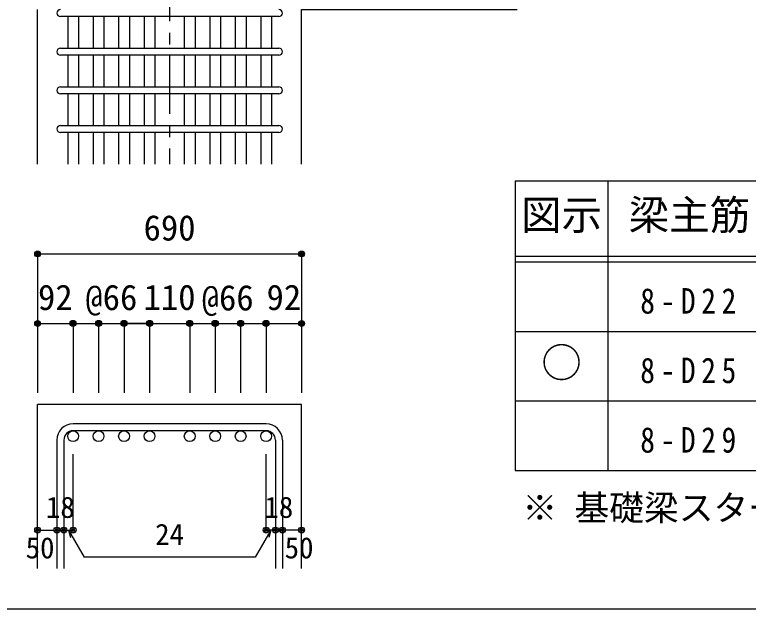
# Model space of a CAD drawing. Units: millimetres at full size, sheet at 1:30; some dimension numbers follow another scale. Extents: x -5973 to 5954, y -4195 to 4201.
# Drawn here: x 151 to 2051, y -4195 to -2655 of the extents above; entities that cross this region are included whole.
import ezdxf
from ezdxf.enums import TextEntityAlignment as Align

# ---------------------------------------------------------------- set-up
doc = ezdxf.new("R2010")
doc.units = ezdxf.units.MM
doc.header["$LTSCALE"] = 30
doc.header["$PDMODE"] = 32
doc.header["$PDSIZE"] = 15
doc.linetypes.add('CHAIN1', pattern=[8, 5, -1, 1, -1])
for name, color, linetype in [('0-1_躯体線', 2, 'Continuous'), ('0-5_基礎梁筋', 7, 'Continuous'), ('0-6_スタラップ筋', 7, 'Continuous'), ('0-D_寸法', 4, 'Continuous'), ('6-7_文字', 7, 'Continuous'), ('6-E_枠', 7, 'Continuous'), ('F-0_枠', 6, 'Continuous')]:
    doc.layers.add(name, color=color, linetype=linetype)
doc.styles.add('ＭＳ ゴシック', font='')
doc.styles.get('ＭＳ ゴシック').set_extended_font_data('MS Gothic')

msp = doc.modelspace()

# ---------------------------------------------------------------- linework, layer by layer
at = {"layer": '0-1_躯体線'}
for p, q in [((210.44, -3042.16), (210.44, -2642.16)), ((210.44, -4089.89), (210.44, -3664.89)), ((894.44, -3664.89), (210.44, -3664.89)), ((894.44, -4089.89), (894.44, -3664.89))]:
    msp.add_line(p, q, dxfattribs=at)
msp.add_lwpolyline([(894.44, -3042.16), (894.44, -2642.16), (1452.44, -2642.16)], dxfattribs=at)
at = {"layer": '0-5_基礎梁筋'}
for p, q in [((288.44, -2660.16), (288.44, -2742.16)), ((316.44, -2660.16), (316.44, -2742.16)), ((354.44, -2660.16), (354.44, -2742.16)), ((382.44, -2660.16), (382.44, -2742.16)), ((420.44, -2660.16), (420.44, -2742.16)), ((448.44, -2660.16), (448.44, -2742.16)), ((486.44, -2660.16), (486.44, -2742.16)), ((514.44, -2660.16), (514.44, -2742.16)), ((590.44, -2660.16), (590.44, -2742.16)), ((618.44, -2660.16), (618.44, -2742.16)), ((656.44, -2660.16), (656.44, -2742.16)), ((684.44, -2660.16), (684.44, -2742.16)), ((722.44, -2660.16), (722.44, -2742.16)), ((750.44, -2660.16), (750.44, -2742.16)), ((788.44, -2660.16), (788.44, -2742.16)), ((816.44, -2660.16), (816.44, -2742.16)), ((288.44, -2760.16), (288.44, -2842.16)), ((316.44, -2760.16), (316.44, -2842.16)), ((354.44, -2760.16), (354.44, -2842.16)), ((382.44, -2760.16), (382.44, -2842.16)), ((420.44, -2760.16), (420.44, -2842.16)), ((448.44, -2760.16), (448.44, -2842.16)), ((486.44, -2760.16), (486.44, -2842.16)), ((514.44, -2760.16), (514.44, -2842.16)), ((590.44, -2760.16), (590.44, -2842.16)), ((618.44, -2760.16), (618.44, -2842.16)), ((656.44, -2760.16), (656.44, -2842.16)), ((684.44, -2760.16), (684.44, -2842.16)), ((722.44, -2760.16), (722.44, -2842.16)), ((750.44, -2760.16), (750.44, -2842.16)), ((788.44, -2760.16), (788.44, -2842.16)), ((816.44, -2760.16), (816.44, -2842.16)), ((288.44, -2860.16), (288.44, -2942.16)), ((316.44, -2860.16), (316.44, -2942.16)), ((354.44, -2860.16), (354.44, -2942.16)), ((382.44, -2860.16), (382.44, -2942.16)), ((420.44, -2860.16), (420.44, -2942.16)), ((448.44, -2860.16), (448.44, -2942.16)), ((486.44, -2860.16), (486.44, -2942.16)), ((514.44, -2860.16), (514.44, -2942.16)), ((590.44, -2860.16), (590.44, -2942.16)), ((618.44, -2860.16), (618.44, -2942.16)), ((656.44, -2860.16), (656.44, -2942.16)), ((684.44, -2860.16), (684.44, -2942.16)), ((722.44, -2860.16), (722.44, -2942.16)), ((750.44, -2860.16), (750.44, -2942.16)), ((788.44, -2860.16), (788.44, -2942.16)), ((816.44, -2860.16), (816.44, -2942.16)), ((288.44, -2960.16), (288.44, -3042.16)), ((316.44, -2960.16), (316.44, -3042.16)), ((354.44, -2960.16), (354.44, -3042.16)), ((382.44, -2960.16), (382.44, -3042.16)), ((420.44, -2960.16), (420.44, -3042.16)), ((448.44, -2960.16), (448.44, -3042.16)), ((486.44, -2960.16), (486.44, -3042.16)), ((514.44, -2960.16), (514.44, -3042.16)), ((590.44, -2960.16), (590.44, -3042.16)), ((618.44, -2960.16), (618.44, -3042.16)), ((656.44, -2960.16), (656.44, -3042.16)), ((684.44, -2960.16), (684.44, -3042.16)), ((722.44, -2960.16), (722.44, -3042.16)), ((750.44, -2960.16), (750.44, -3042.16)), ((788.44, -2960.16), (788.44, -3042.16)), ((816.44, -2960.16), (816.44, -3042.16))]:
    msp.add_line(p, q, dxfattribs=at)
at = {"layer": '0-5_基礎梁筋', "color": 3}
for centre in [(302.44, -3746.89), (368.44, -3746.89), (434.44, -3746.89), (500.44, -3746.89), (604.44, -3746.89), (670.44, -3746.89), (736.44, -3746.89), (802.44, -3746.89)]:
    msp.add_circle(centre, 14, dxfattribs=at)
at = {"layer": '0-6_スタラップ筋'}
for p, q in [((835.44, -2660.16), (269.44, -2660.16)), ((269.44, -2742.16), (835.44, -2742.16)), ((835.44, -2760.16), (269.44, -2760.16)), ((269.44, -2842.16), (835.44, -2842.16)), ((835.44, -2860.16), (269.44, -2860.16)), ((269.44, -2942.16), (835.44, -2942.16)), ((835.44, -2960.16), (269.44, -2960.16)), ((802.44, -3714.89), (302.44, -3714.89)), ((802.44, -3732.89), (302.44, -3732.89)), ((260.44, -3756.89), (260.44, -4089.89)), ((278.44, -3756.89), (278.44, -4089.89)), ((826.44, -3756.89), (826.44, -4089.89)), ((844.44, -3756.89), (844.44, -4089.89))]:
    msp.add_line(p, q, dxfattribs=at)
for centre, radius, start, end in [((269.44, -2651.16), 9, 90, 270), ((835.44, -2651.16), 9, 270, 90), ((269.44, -2751.16), 9, 90, 270), ((835.44, -2751.16), 9, 270, 90), ((269.44, -2851.16), 9, 90, 270), ((835.44, -2851.16), 9, 270, 90), ((269.44, -2951.16), 9, 90, 270), ((835.44, -2951.16), 9, 270, 90), ((302.44, -3756.89), 42, 90, 180), ((802.44, -3756.89), 42, 0, 90), ((302.44, -3756.89), 24, 90, 180), ((802.44, -3756.89), 24, 0, 90)]:
    msp.add_arc(centre, radius, start, end, dxfattribs=at)
at = {"layer": '0-D_寸法', "linetype": 'CHAIN1'}
msp.add_line((552.44, -842.16), (552.44, -3042.16), dxfattribs=at)
at = {"layer": '0-D_寸法'}
for p, q in [((210.44, -3274.89), (210.44, -3454.89)), ((210.44, -3274.89), (894.44, -3274.89)), ((894.44, -3274.89), (894.44, -3454.89)), ((210.44, -3454.89), (210.44, -3634.89)), ((210.44, -3454.89), (302.44, -3454.89)), ((302.44, -3454.89), (302.44, -3634.89)), ((302.44, -3454.89), (486.44, -3454.89)), ((368.44, -3454.89), (368.44, -3634.89)), ((368.44, -3454.89), (368.44, -3634.89)), ((434.44, -3454.89), (434.44, -3634.89)), ((434.44, -3454.89), (434.44, -3634.89)), ((500.44, -3454.89), (434.44, -3454.89)), ((500.44, -3454.89), (500.44, -3634.89)), ((500.44, -3454.89), (500.44, -3634.89)), ((604.44, -3454.89), (604.44, -3634.89)), ((604.44, -3454.89), (604.44, -3634.89)), ((670.44, -3454.89), (670.44, -3634.89)), ((670.44, -3454.89), (670.44, -3634.89)), ((736.44, -3454.89), (736.44, -3634.89)), ((736.44, -3454.89), (736.44, -3634.89)), ((802.44, -3454.89), (802.44, -3634.89)), ((894.44, -3454.89), (894.44, -3634.89)), ((302.44, -3989.89), (302.44, -3793.81)), ((802.44, -3989.89), (802.44, -3793.81)), ((210.44, -3989.89), (260.44, -3989.89)), ((260.44, -3989.89), (278.44, -3989.89)), ((278.44, -3989.89), (302.44, -3989.89)), ((290.44, -3989.89), (330.89, -4059.96)), ((290.44, -3989.89), (295.61, -4009.21)), ((814.44, -3989.89), (773.99, -4059.96)), ((826.44, -3989.89), (802.44, -3989.89)), ((814.44, -3989.89), (809.26, -4009.21)), ((844.44, -3989.89), (826.44, -3989.89)), ((894.44, -3989.89), (844.44, -3989.89)), ((773.99, -4059.96), (330.89, -4059.96))]:
    msp.add_line(p, q, dxfattribs=at)
for points in [[(486.44, -3454.89), (604.44, -3454.89), (670.44, -3454.89)], [(670.44, -3454.89), (802.44, -3454.89), (894.44, -3454.89)]]:
    msp.add_lwpolyline(points, dxfattribs=at)
for centre, radius in [((210.44, -3274.89), 7.2), ((210.44, -3274.89), 6.4), ((894.44, -3274.89), 7.2), ((894.44, -3274.89), 6.4), ((210.44, -3274.89), 5.6), ((210.44, -3274.89), 4.8), ((210.44, -3274.89), 4), ((210.44, -3274.89), 3.2), ((210.44, -3274.89), 2.4), ((210.44, -3274.89), 1.6), ((210.44, -3274.89), 0.8), ((894.44, -3274.89), 5.6), ((894.44, -3274.89), 4.8), ((894.44, -3274.89), 4), ((894.44, -3274.89), 3.2), ((894.44, -3274.89), 2.4), ((894.44, -3274.89), 1.6), ((894.44, -3274.89), 0.8), ((210.44, -3454.89), 7.2), ((210.44, -3454.89), 6.4), ((210.44, -3454.89), 5.6), ((210.44, -3454.89), 4.8), ((210.44, -3454.89), 4), ((210.44, -3454.89), 3.2), ((210.44, -3454.89), 2.4), ((210.44, -3454.89), 1.6), ((210.44, -3454.89), 0.8), ((302.44, -3454.89), 8), ((302.44, -3454.89), 7.2), ((302.44, -3454.89), 6.4), ((302.44, -3454.89), 5.6), ((302.44, -3454.89), 4.8), ((302.44, -3454.89), 4), ((302.44, -3454.89), 3.2), ((302.44, -3454.89), 2.4), ((302.44, -3454.89), 1.6), ((302.44, -3454.89), 0.8), ((368.44, -3454.89), 8), ((368.44, -3454.89), 7.2), ((368.44, -3454.89), 6.4), ((368.44, -3454.89), 5.6), ((368.44, -3454.89), 4.8), ((368.44, -3454.89), 4), ((368.44, -3454.89), 3.2), ((368.44, -3454.89), 2.4), ((368.44, -3454.89), 1.6), ((368.44, -3454.89), 0.8), ((434.44, -3454.89), 8), ((434.44, -3454.89), 7.2), ((434.44, -3454.89), 6.4), ((434.44, -3454.89), 5.6), ((434.44, -3454.89), 4.8), ((434.44, -3454.89), 4), ((434.44, -3454.89), 3.2), ((434.44, -3454.89), 2.4), ((434.44, -3454.89), 1.6), ((434.44, -3454.89), 0.8), ((500.44, -3454.89), 8), ((500.44, -3454.89), 7.2), ((500.44, -3454.89), 6.4), ((500.44, -3454.89), 5.6), ((500.44, -3454.89), 4.8), ((500.44, -3454.89), 4), ((500.44, -3454.89), 3.2), ((500.44, -3454.89), 2.4), ((500.44, -3454.89), 1.6), ((500.44, -3454.89), 0.8), ((604.44, -3454.89), 8), ((604.44, -3454.89), 7.2), ((604.44, -3454.89), 6.4), ((604.44, -3454.89), 5.6), ((604.44, -3454.89), 4.8), ((604.44, -3454.89), 4), ((604.44, -3454.89), 3.2), ((604.44, -3454.89), 2.4), ((604.44, -3454.89), 1.6), ((604.44, -3454.89), 0.8), ((670.44, -3454.89), 8), ((670.44, -3454.89), 7.2), ((670.44, -3454.89), 6.4), ((670.44, -3454.89), 5.6), ((670.44, -3454.89), 4.8), ((670.44, -3454.89), 4), ((670.44, -3454.89), 3.2), ((670.44, -3454.89), 2.4), ((670.44, -3454.89), 1.6), ((670.44, -3454.89), 0.8), ((736.44, -3454.89), 8), ((736.44, -3454.89), 7.2), ((736.44, -3454.89), 6.4), ((736.44, -3454.89), 5.6), ((736.44, -3454.89), 4.8), ((736.44, -3454.89), 4), ((736.44, -3454.89), 3.2), ((736.44, -3454.89), 2.4), ((736.44, -3454.89), 1.6), ((736.44, -3454.89), 0.8), ((802.44, -3454.89), 8), ((802.44, -3454.89), 7.2), ((802.44, -3454.89), 6.4), ((802.44, -3454.89), 5.6), ((802.44, -3454.89), 4.8), ((802.44, -3454.89), 4), ((802.44, -3454.89), 3.2), ((802.44, -3454.89), 2.4), ((802.44, -3454.89), 1.6), ((802.44, -3454.89), 0.8), ((894.44, -3454.89), 7.2), ((894.44, -3454.89), 6.4), ((894.44, -3454.89), 5.6), ((894.44, -3454.89), 4.8), ((894.44, -3454.89), 4), ((894.44, -3454.89), 3.2), ((894.44, -3454.89), 2.4), ((894.44, -3454.89), 1.6), ((894.44, -3454.89), 0.8), ((210.44, -3989.89), 4), ((210.44, -3989.89), 3.6), ((210.44, -3989.89), 3.2), ((210.44, -3989.89), 2.8), ((210.44, -3989.89), 2.4), ((210.44, -3989.89), 2), ((210.44, -3989.89), 1.6), ((210.44, -3989.89), 1.2), ((210.44, -3989.89), 0.8), ((210.44, -3989.89), 0.4), ((260.44, -3989.89), 4), ((260.44, -3989.89), 3.6), ((260.44, -3989.89), 3.2), ((260.44, -3989.89), 2.8), ((260.44, -3989.89), 2.4), ((260.44, -3989.89), 2), ((260.44, -3989.89), 1.6), ((260.44, -3989.89), 1.2), ((260.44, -3989.89), 0.8), ((260.44, -3989.89), 0.4), ((278.44, -3989.89), 4), ((278.44, -3989.89), 3.6), ((278.44, -3989.89), 3.2), ((278.44, -3989.89), 2.8), ((278.44, -3989.89), 2.4), ((278.44, -3989.89), 2), ((278.44, -3989.89), 1.6), ((278.44, -3989.89), 1.2), ((278.44, -3989.89), 0.8), ((278.44, -3989.89), 0.4), ((302.44, -3989.89), 4), ((302.44, -3989.89), 3.6), ((302.44, -3989.89), 3.2), ((302.44, -3989.89), 2.8), ((302.44, -3989.89), 2.4), ((302.44, -3989.89), 2), ((302.44, -3989.89), 1.6), ((302.44, -3989.89), 1.2), ((302.44, -3989.89), 0.8), ((302.44, -3989.89), 0.4), ((802.44, -3989.89), 4), ((802.44, -3989.89), 3.6), ((802.44, -3989.89), 3.2), ((802.44, -3989.89), 2.8), ((802.44, -3989.89), 2.4), ((802.44, -3989.89), 2), ((802.44, -3989.89), 1.6), ((802.44, -3989.89), 1.2), ((802.44, -3989.89), 0.8), ((802.44, -3989.89), 0.4), ((826.44, -3989.89), 4), ((826.44, -3989.89), 3.6), ((826.44, -3989.89), 3.2), ((826.44, -3989.89), 2.8), ((826.44, -3989.89), 2.4), ((826.44, -3989.89), 2), ((826.44, -3989.89), 1.6), ((826.44, -3989.89), 1.2), ((826.44, -3989.89), 0.8), ((826.44, -3989.89), 0.4), ((844.44, -3989.89), 4), ((844.44, -3989.89), 3.6), ((844.44, -3989.89), 3.2), ((844.44, -3989.89), 2.8), ((844.44, -3989.89), 2.4), ((844.44, -3989.89), 2), ((844.44, -3989.89), 1.6), ((844.44, -3989.89), 1.2), ((844.44, -3989.89), 0.8), ((844.44, -3989.89), 0.4), ((894.44, -3989.89), 4), ((894.44, -3989.89), 3.6), ((894.44, -3989.89), 3.2), ((894.44, -3989.89), 2.8), ((894.44, -3989.89), 2.4), ((894.44, -3989.89), 2), ((894.44, -3989.89), 1.6), ((894.44, -3989.89), 1.2), ((894.44, -3989.89), 0.8), ((894.44, -3989.89), 0.4)]:
    msp.add_circle(centre, radius, dxfattribs=at)
at = {"layer": '0-D_寸法', "color": 7}
for p in [(210.44, -3274.89), (894.44, -3274.89), (210.44, -3454.89), (302.44, -3454.89), (302.44, -3454.89), (368.44, -3454.89), (368.44, -3454.89), (434.44, -3454.89), (434.44, -3454.89), (500.44, -3454.89), (500.44, -3454.89), (604.44, -3454.89), (604.44, -3454.89), (670.44, -3454.89), (670.44, -3454.89), (736.44, -3454.89), (736.44, -3454.89), (802.44, -3454.89), (802.44, -3454.89), (894.44, -3454.89), (210.44, -3989.89), (260.44, -3989.89), (278.44, -3989.89), (302.44, -3989.89), (302.44, -3989.89), (802.44, -3989.89), (802.44, -3989.89), (826.44, -3989.89), (844.44, -3989.89), (894.44, -3989.89)]:
    msp.add_point(p, dxfattribs=at)
at = {"layer": '6-E_枠', "color": 3}
for p, q in [((1447.71, -3085.43), (1447.71, -3835.43)), ((1447.71, -3085.43), (3610.24, -3085.43)), ((1447.71, -3835.43), (3610.24, -3835.43))]:
    msp.add_line(p, q, dxfattribs=at)
at = {"layer": '6-E_枠'}
for p, q in [((1687.71, -3085.43), (1687.71, -3835.43)), ((1447.71, -3280.43), (3610.24, -3280.43)), ((1447.71, -3295.43), (3610.24, -3295.43)), ((1447.71, -3475.43), (3610.24, -3475.43)), ((1447.71, -3655.43), (3610.24, -3655.43))]:
    msp.add_line(p, q, dxfattribs=at)
at = {"layer": 'F-0_枠'}
msp.add_line((5954.1, -4195.24), (-5972.88, -4195.24), dxfattribs=at)

# ---------------------------------------------------------------- texts
at = {"layer": '0-D_寸法', "style": 'ＭＳ ゴシック'}
for s, height, p in [('690', 65.98, (484.94, -3259.89)), ('92', 65.98, (211.44, -3439.89)), ('@66', 65.98, (334.23, -3440.12)), ('110', 65.98, (484.94, -3439.89)), ('@66', 65.98, (635.5, -3441.01)), ('92', 65.98, (803.44, -3439.89)), ('18', 54.99, (231.94, -3974.89)), ('18', 54.99, (797.94, -3974.89)), ('24', 54.99, (514.94, -4044.96)), ('50', 54.99, (179.44, -4079.89)), ('50', 54.99, (850.44, -4079.89))]:
    msp.add_text(s, height=height, dxfattribs=at).set_placement(p, align=Align.BOTTOM_LEFT)
at = {"layer": '6-7_文字', "color": 2, "style": 'ＭＳ ゴシック'}
for s, p in [('図示', (1462.71, -3235.43)), ('梁主筋', (1741.48, -3235.43)), ('○', (1515.21, -3617.93))]:
    msp.add_text(s, height=76.98, dxfattribs=at).set_placement(p, align=Align.BOTTOM_LEFT)
at = {"layer": '6-7_文字', "style": 'ＭＳ ゴシック'}
msp.add_text('※ 基礎梁スターラップ     D16 @100', height=65.98, dxfattribs=at).set_placement((1466.27, -3985.01), align=Align.BOTTOM_LEFT)
at = {"layer": '6-7_文字', "char_height": 65.98, "attachment_point": 7, "style": 'ＭＳ ゴシック'}
for s, insert in [('\\T1.38;\\W0.85;8-D22', (1771.48, -3430.43)), ('\\T1.38;\\W0.85;8-D25', (1771.48, -3610.43)), ('\\T1.38;\\W0.85;8-D29', (1771.48, -3790.43))]:
    msp.add_mtext(s, dxfattribs=dict(at, insert=insert))

doc.saveas('drawing.dxf')
